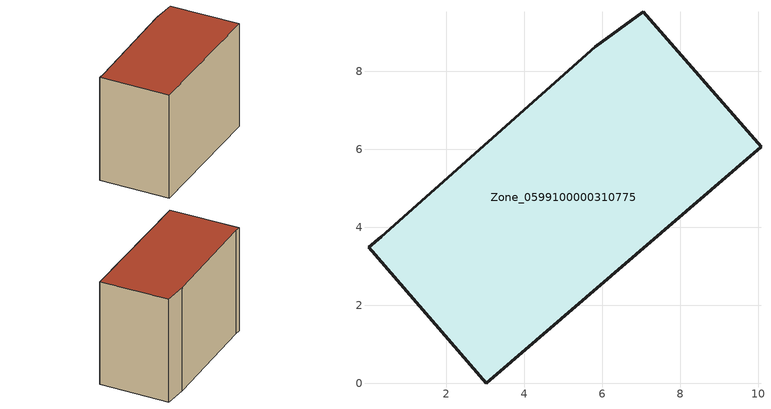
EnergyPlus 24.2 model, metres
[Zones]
Zone_0599100000310775
 floor ground (C_G): 3.03,0 0.01,3.48 0.33,3.75 5.82,8.62 7.05,9.52 10.07,6.06 z0
 wall outside (C_F): 10.07,6.06 7.05,9.52 5.82,8.62 0.33,3.75 0.01,3.48 3.03,0 10.07,6.06 z0:7.16
 roof outside (C_R): 0.01,3.48 3.03,0 10.07,6.06 7.05,9.52 5.82,8.62 0.33,3.75 z7.16
[BUILDING]
Pand.0599100000310775: North Axis=0; Terrain=City; Loads Convergence Tolerance Value=0.04; Temperature Convergence Tolerance Value=0.4; Solar Distribution=FullExterior; Maximum Number of Warmup Days=25; Minimum Number of Warmup Days=1
[Site:Location]
Rotterdam.The.Hague.AP_ZH_NLD Design_Conditions: Latitude=51.96; Longitude=4.45; Time Zone=1; Elevation=-4.5
[SITE:GROUNDTEMPERATURE:BUILDINGSURFACE]
18, 18, 18, 18, 18, 18, 18, 18, 18, 18, 18, 18
[MATERIAL] Thermal Absorptance=0.9; Solar Absorptance=0.7; Visible Absorptance=0.7
Name | Roughness | Thickness | Conductivity | Density | Specific Heat
G.TI.1946 | MediumSmooth | 0.15 | 1 | 540 | 1210
F.TI.1946 | Rough | 0.3 | 0.857143 | 1920 | 840
R.TI.1946 | MediumRough | 0.2 | 0.1 | 1500 | 1000
[CONSTRUCTION]
C_G: G.TI.1946
C_F: F.TI.1946
C_R: R.TI.1946
[ZONE]
Zone_0599100000310775: Type=1; Multiplier=1; Ceiling Height=Autocalculate; Volume=Autocalculate; Floor Area=autocalculate; Part of Total Floor Area=Yes
[ZONEINFILTRATION:DESIGNFLOWRATE]
Infil_Zone_0599100000310775: Zone or ZoneList or Space or SpaceList=Zone_0599100000310775; Schedule=AlwaysOn; Design Flow Rate Calculation Method=Flow/Area; Flow Rate per Floor Area=0.003; Constant Term Coefficient=1; Temperature Term Coefficient=0; Velocity Term Coefficient=0; Velocity Squared Term Coefficient=0
[HVACTEMPLATE:ZONE:IDEALLOADSAIRSYSTEM]
Zone_0599100000310775: Maximum Heating Supply Air Temperature=50; Minimum Cooling Supply Air Temperature=13; Maximum Heating Supply Air Humidity Ratio=0.0156; Minimum Cooling Supply Air Humidity Ratio=0.0077; Heating Limit=NoLimit; Cooling Limit=NoLimit; Dehumidification Control Type=ConstantSensibleHeatRatio; Cooling Sensible Heat Ratio=0.7; Dehumidification Setpoint=60; Humidification Control Type=None; Humidification Setpoint=30; Outdoor Air Method=None; Outdoor Air Flow Rate per Person=0.00944; Outdoor Air Flow Rate per Zone Floor Area=0; Outdoor Air Flow Rate per Zone=0; Demand Controlled Ventilation Type=None; Outdoor Air Economizer Type=NoEconomizer; Heat Recovery Type=None; Sensible Heat Recovery Effectiveness=0.7; Latent Heat Recovery Effectiveness=0.65
[ZONECONTROL:THERMOSTAT]
ThermostatControl_Zone_0599100000310775: Zone or ZoneList=Zone_0599100000310775; Control Type Schedule=DualSetpointControlType; Control 1=Thermostat_Zone_0599100000310775; Temperature Difference Between Cutout And Setpoint=0
[THERMOSTATSETPOINT:DUALSETPOINT]
Thermostat_Zone_0599100000310775: Heating Setpoint Temperature Schedule=HeatingSetpoint_Zone_0599100000310775; Cooling Setpoint Temperature Schedule=CoolingSetpoint_Zone_0599100000310775
[SCHEDULE:COMPACT]
HeatingSetpoint_Zone_0599100000310775: Through: 12/31, For: AllDays, Until: 24:00, 21
CoolingSetpoint_Zone_0599100000310775: Through: 12/31, For: AllDays, Until: 24:00, 24
DualSetpointControlType: Through: 12/31, For: AllDays, Until: 24:00, 4
AlwaysOn: Through: 12/31, For: AllDays, Until: 24:00, 1
